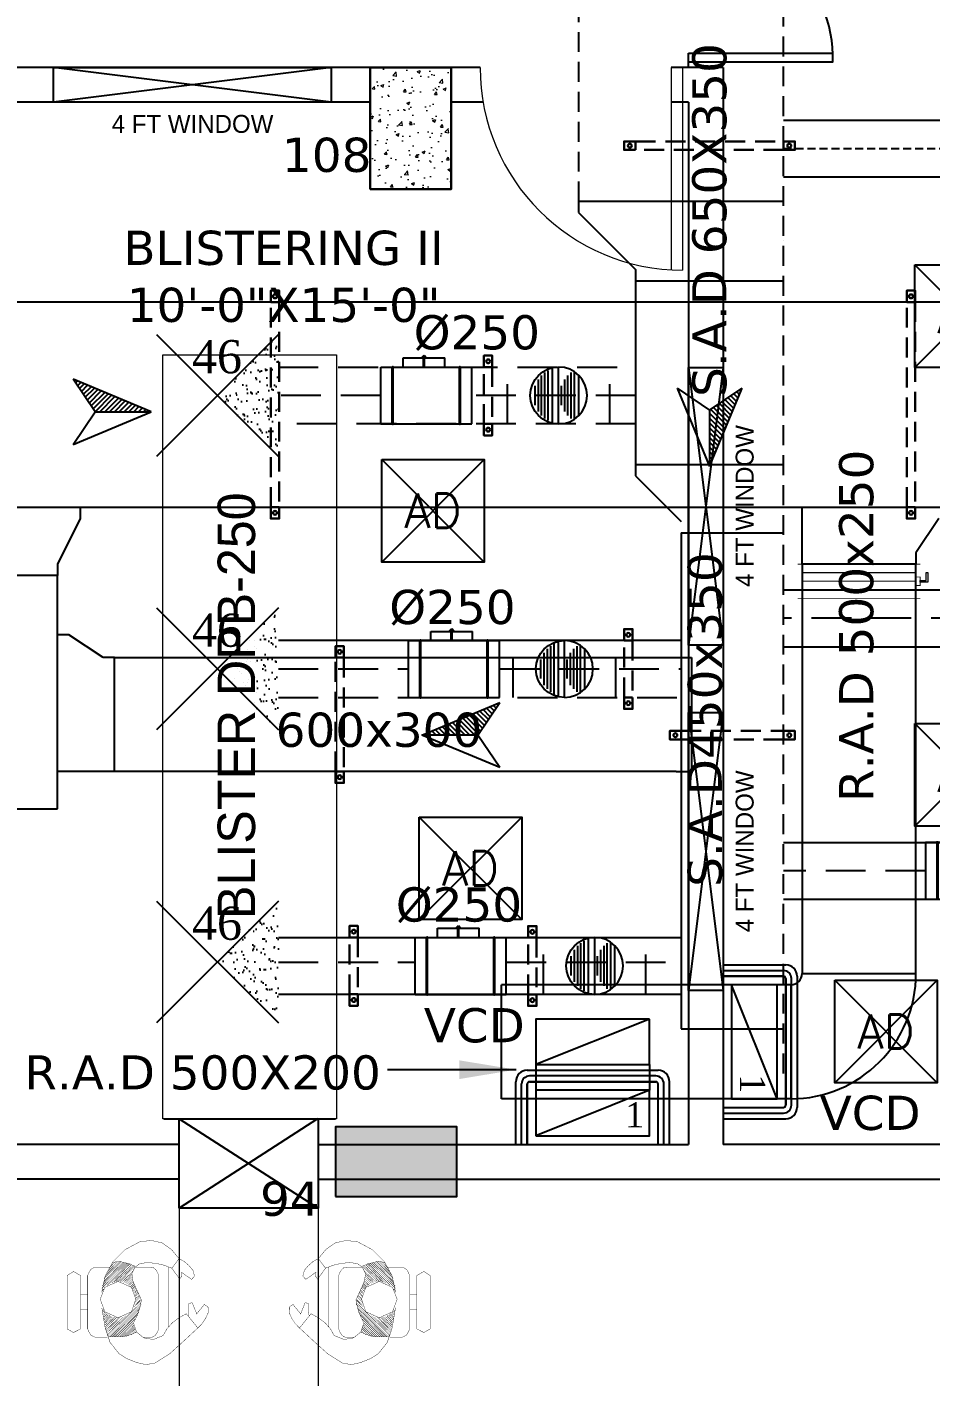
# Model space of a CAD drawing. Header units: millimetres. Extents: x -5691 to 68617, y -23008 to 84113.
# Drawn here: x 18229 to 22194, y 41351 to 47270 of the extents above; entities that cross this region are included whole.
import ezdxf
from ezdxf.enums import TextEntityAlignment as Align

# ---------------------------------------------------------------- set-up
doc = ezdxf.new("R2010")
doc.units = ezdxf.units.MM
doc.header["$LTSCALE"] = 700
doc.header["$MEASUREMENT"] = 0
doc.set_wipeout_variables(frame=1)
doc.linetypes.add('architactur xref$0$PHANTOM', pattern=[63.5, 31.75, -6.35, 6.35, -6.35, 6.35, -6.35])
doc.linetypes.add('HIDDEN', pattern=[0.375, 0.25, -0.125])
for name, color, linetype in [('Access Door', 7, 'Continuous'), ('architactur xref$0$COLUMN', 8, 'Continuous'), ('architactur xref$0$COLUMN HATCH', 8, 'Continuous'), ('architactur xref$0$MAA-CABLE TRAY', 8, 'Continuous'), ('architactur xref$0$TEXT', 8, 'Continuous'), ('architactur xref$0$WALL', 8, 'Continuous'), ('architactur xref$0$WINDOOW', 8, 'Continuous'), ('CAV', 4, 'Continuous'), ('duct size', 7, 'Continuous'), ('M-AC-DIFFUSER', 3, 'Continuous'), ('rcp$0$DIF 46', 74, 'Continuous'), ('rcp$0$Low pickup 500x200', 10, 'Continuous'), ('rcp$0$X-REF', 8, 'Continuous'), ('Return Ahu-04', 1, 'Continuous'), ('Supply Ahu-04', 3, 'Continuous'), ('Supply Ahu-05', 3, 'Continuous'), ('X-REF', 8, 'Continuous')]:
    doc.layers.add(name, color=color, linetype=linetype)
for name, color, linetype, lineweight in [('architactur xref$0$AR. COLUMN', 8, 'Continuous', 30), ('architactur xref$0$AR. R.C.C HATCH', 8, 'Continuous', 9), ('architactur xref$0$PHAN', 8, 'architactur xref$0$PHANTOM', 18), ('SA-HANGERS', 21, 'Continuous', 30), ('VCD', 1, 'Continuous', 20)]:
    doc.layers.add(name, color=color, linetype=linetype, lineweight=lineweight)
doc.styles.add('AC-TEXT', font='ROMANS.SHX', dxfattribs={"height": 200})
doc.styles.add('architactur xref$0$H St Bt', font='stylu.ttf')
doc.styles.add('architactur xref$0$VERDANA', font='verdana.ttf')
doc.styles.add('Arial', font='arial.ttf')
doc.styles.add('rcp$0$TECHNICBOLD', font='times.ttf', dxfattribs={"height": 10})
doc.styles.add('VERDANA', font='verdana.ttf')
doc.dimstyles.new('1-100', dxfattribs={"dimscale": 100, "dimtxt": 2, "dimasz": 2.5, "dimexe": 1.25, "dimexo": 0.625, "dimtad": 1, "dimdec": 0, "dimtxsty": 'Arial', "dimblk": 'ARCHTICK', "dimcen": 2.5, "dimclrd": 3, "dimclre": 3, "dimclrt": 3, "dimadec": 0, "dimazin": 0, "dimtfac": 1, "dimtdec": 0, "dimtmove": 0, "dimatfit": 3, "dimfxl": 1, "dimarcsym": 0})

# ---------------------------------------------------------------- blocks, each defined once
blk = doc.blocks.new('*U47')
for p, q in [((0, 0), (0, 37)), ((650, 0), (650, 37))]:
    blk.add_line(p, q)
for points in [[(0, 0), (-50, 0), (-50, 37), (0, 37)], [(650, 37), (700, 37), (700, 0), (650, 0)]]:
    blk.add_lwpolyline(points)
at = {"linetype": 'HIDDEN', "ltscale": 0.5}
for points in [[(0, 37), (650, 37)], [(650, 0), (0, 0)]]:
    blk.add_lwpolyline(points, dxfattribs=at)
for centre in [(-25, 18.5), (675, 18.5)]:
    blk.add_circle(centre, 8.44)
blk = doc.blocks.new('*U48')
for p, q in [((0, 0), (0, 37)), ((450, 0), (450, 37))]:
    blk.add_line(p, q)
for points in [[(0, 0), (-50, 0), (-50, 37), (0, 37)], [(450, 37), (500, 37), (500, 0), (450, 0)]]:
    blk.add_lwpolyline(points)
at = {"linetype": 'HIDDEN', "ltscale": 0.5}
for points in [[(0, 37), (450, 37)], [(450, 0), (0, 0)]]:
    blk.add_lwpolyline(points, dxfattribs=at)
for centre in [(-25, 18.5), (475, 18.5)]:
    blk.add_circle(centre, 8.44)
blk = doc.blocks.new('*U49')
for p, q in [((0, 0), (0, 37)), ((250, 0), (250, 37))]:
    blk.add_line(p, q)
for points in [[(0, 0), (-50, 0), (-50, 37), (0, 37)], [(250, 37), (300, 37), (300, 0), (250, 0)]]:
    blk.add_lwpolyline(points)
at = {"linetype": 'HIDDEN', "ltscale": 0.5}
for points in [[(0, 37), (250, 37)], [(250, 0), (0, 0)]]:
    blk.add_lwpolyline(points, dxfattribs=at)
for centre in [(-25, 18.5), (275, 18.5)]:
    blk.add_circle(centre, 8.44)
blk = doc.blocks.new('*U53')
for p, q in [((0, 0), (0, 37)), ((500, 0), (500, 37))]:
    blk.add_line(p, q)
for points in [[(0, 0), (-50, 0), (-50, 37), (0, 37)], [(500, 37), (550, 37), (550, 0), (500, 0)]]:
    blk.add_lwpolyline(points)
at = {"linetype": 'HIDDEN', "ltscale": 0.5}
for points in [[(0, 37), (500, 37)], [(500, 0), (0, 0)]]:
    blk.add_lwpolyline(points, dxfattribs=at)
for centre in [(-25, 18.5), (525, 18.5)]:
    blk.add_circle(centre, 8.44)
blk = doc.blocks.new('*U54')
for p, q in [((0, 0), (0, 37)), ((900, 0), (900, 37))]:
    blk.add_line(p, q)
for points in [[(0, 0), (-50, 0), (-50, 37), (0, 37)], [(900, 37), (950, 37), (950, 0), (900, 0)]]:
    blk.add_lwpolyline(points)
at = {"linetype": 'HIDDEN', "ltscale": 0.5}
for points in [[(0, 37), (900, 37)], [(900, 0), (0, 0)]]:
    blk.add_lwpolyline(points, dxfattribs=at)
for centre in [(-25, 18.5), (925, 18.5)]:
    blk.add_circle(centre, 8.44)
blk = doc.blocks.new('architactur xref$0$BLISTER DPB 250')
at = {"layer": 'architactur xref$0$WINDOOW', "color": 0, "lineweight": 0}
for p, q in [((5169.06, 17605.56), (5199.06, 17605.56)), ((5169.06, 17473.56), (5169.06, 17605.56)), ((5199.06, 17605.56), (5199.06, 17473.56)), ((5199.06, 17473.56), (5169.06, 17473.56))]:
    blk.add_line(p, q, dxfattribs=at)
at = {"layer": 'architactur xref$0$TEXT', "color": 0, "lineweight": 0, "style": 'architactur xref$0$H St Bt'}
blk.add_text('BLISTER DPB-250', height=6.48, rotation=90, dxfattribs=at).set_placement((5185, 17508.09))
blk = doc.blocks.new('*U184')
at = {"layer": 'architactur xref$0$WALL', "color": 0}
for p, q in [((60520.06, 48188.77), (60526.06, 48188.77)), ((60520.06, 48140.77), (60520.06, 48188.77)), ((60526.06, 48188.77), (60520.06, 48140.77)), ((60520.06, 48188.77), (60526.06, 48140.77)), ((60526.06, 48188.77), (60526.06, 48140.77)), ((60526.06, 48140.77), (60520.06, 48140.77))]:
    blk.add_line(p, q, dxfattribs=at)
at = {"layer": 'architactur xref$0$TEXT', "lineweight": 0, "style": 'architactur xref$0$H St Bt'}
blk.add_text('4 FT WINDOW', height=3.1104, rotation=90, dxfattribs=at).set_placement((60531.34, 48150.84))
blk = doc.blocks.new('*U185')
at = {"layer": 'architactur xref$0$WALL', "color": 0}
for p, q in [((60520.06, 48188.77), (60526.06, 48188.77)), ((60520.06, 48140.77), (60520.06, 48188.77)), ((60526.06, 48188.77), (60520.06, 48140.77)), ((60520.06, 48188.77), (60526.06, 48140.77)), ((60526.06, 48188.77), (60526.06, 48140.77)), ((60526.06, 48140.77), (60520.06, 48140.77))]:
    blk.add_line(p, q, dxfattribs=at)
at = {"layer": 'architactur xref$0$TEXT', "lineweight": 0, "style": 'architactur xref$0$H St Bt'}
blk.add_text('4 FT WINDOW', height=3.1104, rotation=90, dxfattribs=at).set_placement((60531.34, 48150.84))
blk = doc.blocks.new('architactur xref$0$D1')
at = {"layer": 'architactur xref$0$WINDOOW', "color": 0, "lineweight": 0}
for p, q in [((2995.31, -11647.76), (2960.36, -11647.76)), ((2995.31, -11647.76), (2995.31, -11650.76)), ((2995.31, -11649.76), (2960.31, -11649.76))]:
    blk.add_line(p, q, dxfattribs=at)
blk.add_arc((2995.31, -11649.76), 35, 90, 180, dxfattribs=at)
blk = doc.blocks.new('*U235')
at = {"layer": 'architactur xref$0$WALL', "color": 0}
for p, q in [((60520.06, 48188.77), (60526.06, 48188.77)), ((60520.06, 48140.77), (60520.06, 48188.77)), ((60526.06, 48188.77), (60520.06, 48140.77)), ((60520.06, 48188.77), (60526.06, 48140.77)), ((60526.06, 48188.77), (60526.06, 48140.77)), ((60526.06, 48140.77), (60520.06, 48140.77))]:
    blk.add_line(p, q, dxfattribs=at)
at = {"layer": 'architactur xref$0$TEXT', "lineweight": 0, "style": 'architactur xref$0$H St Bt'}
blk.add_text('4 FT WINDOW', height=3.1104, rotation=90, dxfattribs=at).set_placement((60531.34, 48150.84))
blk = doc.blocks.new('architactur xref$0$DAASDASDASD')
at = {"lineweight": 18}
blk.add_wipeout([(0, -21), (0, 0), (-14, 0), (-14, -21)], dxfattribs=at)
at = {"layer": 'architactur xref$0$AR. R.C.C HATCH'}
h = blk.add_hatch(dxfattribs=at)
h.set_pattern_fill('AR-CONC', color=256, scale=0.75, angle=360, style=0)
h.set_pattern_definition([(50, (-15, -23), (5.37945, -0.47064), [0.5625, -6.1875]), (355, (-15, -23), (-1.0406, 5.6414), [0.45, -4.95]), (100.451, (-14.5517, -23.039), (4.3388, 5.1708), [0.47805, -5.2586]), (46.184, (-15, -21.5), (8.0043, -1.2414), [0.8438, -9.2813]), (96.636, (-14.333, -21.6034), (7.01, 7.306), [0.717, -7.8879]), (351.184, (-15, -21.5), (7.01, 7.306), [0.675, -7.425]), (21, (-14.25, -21.875), (4.4768, -3.01964), [0.5625, -6.1875]), (326, (-14.25, -21.875), (1.8249, 5.4386), [0.45, -4.95]), (71.451, (-13.877, -22.1266), (6.3017, 2.419), [0.47805, -5.2586]), (37.5, (-15, -23), (0.0912, 2.4967), [0, -4.89, 0, -5.025, 0, -4.96875]), (7.5, (-15, -23), (1.97302, 2.9581), [0, -2.865, 0, -4.7775, 0, -1.89375]), (327.5, (-16.6725, -23), (4.00367, -0.16916), [0, -1.875, 0, -5.85, 0, -7.7625]), (317.5, (-17.4225, -23), (4.3739, 0.7508), [0, -2.4375, 0, -3.885, 0, -5.5125])])
h.paths.add_polyline_path([(0, 0), (-14, 0), (-14, -21), (0, -21)])
at = {"layer": 'architactur xref$0$AR. COLUMN'}
blk.add_lwpolyline([(0, -21), (0, 0), (-14, 0), (-14, -21)], close=True, dxfattribs=at)
at = {"layer": 'architactur xref$0$MAA-CABLE TRAY', "lineweight": 18}
for points in [[(-14, -21), (-14, 0), (0, 0), (0, -21)], [(-14, 0), (0, 0), (0, -21), (-14, -21)]]:
    blk.add_lwpolyline(points, close=True, dxfattribs=at)
blk = doc.blocks.new('architactur xref')
at = {"layer": 'architactur xref$0$COLUMN HATCH', "linetype": 'Continuous'}
for points in [[(791, 1854), (777, 1854), (777, 1833), (791, 1833)], [(771, 1671), (771, 1659), (792, 1659), (792, 1671)]]:
    blk.add_hatch(color=256, dxfattribs=at).paths.add_polyline_path(points)
at = {"layer": 'architactur xref$0$TEXT', "lineweight": 0}
blk.add_hatch(color=256, dxfattribs=at).paths.add_polyline_path([(791, 1854), (777, 1854), (777, 1833), (791, 1833)])
at = {"layer": 'architactur xref$0$COLUMN', "linetype": 'Continuous'}
for p, q in [((832, 1856.5), (856.95, 1856.5)), ((832, 1854), (832, 1856.5)), ((832, 1855), (857, 1855)), ((741.33, 1672.4), (771, 1672.4)), ((744, 1657), (744, 1672.4)), ((767.92, 1672.4), (744, 1657)), ((744, 1672.4), (768, 1657)), ((768, 1672.4), (768, 1657)), ((768, 1657), (744, 1657))]:
    blk.add_line(p, q, dxfattribs=at)
for points in [[(777, 1833), (791, 1833), (791, 1854), (777, 1854)], [(771, 1659), (792, 1659), (792, 1671), (771, 1671)]]:
    blk.add_lwpolyline(points, close=True, dxfattribs=at)
blk.add_arc((832.83, 1855.35), 24.17, 359.1818, 91.9757, dxfattribs=at)
at = {"layer": 'architactur xref$0$PHAN', "lineweight": 0}
for p, q in [((744, 1657), (744, 1463.63)), ((768, 1657), (768, 1463.63))]:
    blk.add_line(p, q, dxfattribs=at)
at = {"layer": 'architactur xref$0$PHAN', "lineweight": 0, "const_width": 0.0614}
for points in [[(730.62, 1642.44), (731.19, 1645.24), (732.56, 1647.75), (734.61, 1649.8), (737.18, 1651.17)], [(737.18, 1651.17), (739.17, 1651.4), (741, 1650.99), (742.65, 1649.85), (743.96, 1648.26)], [(774.82, 1651.17), (772.83, 1651.4), (771, 1650.99), (769.35, 1649.85), (768.04, 1648.26)], [(781.38, 1642.44), (780.81, 1645.24), (779.44, 1647.75), (777.39, 1649.8), (774.82, 1651.17)], [(734.78, 1647.57), (730.68, 1643.53)], [(734.44, 1647.57), (730.85, 1643.98)], [(734.16, 1647.63), (730.96, 1644.32)], [(733.93, 1647.75), (731.02, 1644.84)], [(733.59, 1647.75), (731.25, 1645.35)], [(733.3, 1647.75), (731.48, 1645.86)], [(732.96, 1647.75), (731.82, 1646.55)], [(732.56, 1647.63), (732.33, 1647.4)], [(732.45, 1647.63), (733.81, 1647.75), (735.24, 1647.4), (736.38, 1646.95)], [(735.98, 1644.38), (735.81, 1645.69), (736.32, 1646.72), (737.18, 1647.4), (738.43, 1647.57)], [(738.43, 1647.57), (739.92, 1647.46), (741.4, 1647.12), (742.71, 1646.61)], [(743.96, 1648.26), (742.71, 1646.61), (744.08, 1644.72)], [(743.96, 1648.26), (744.88, 1647.75), (745.67, 1647.06), (746.36, 1646.26), (746.64, 1645.24)], [(768.04, 1648.26), (767.12, 1647.75), (766.33, 1647.06), (765.64, 1646.26), (765.36, 1645.24)], [(768.04, 1648.26), (769.29, 1646.61), (767.92, 1644.72)], [(773.57, 1647.57), (772.08, 1647.46), (770.6, 1647.12), (769.29, 1646.61)], [(776.02, 1644.38), (776.19, 1645.69), (775.68, 1646.72), (774.82, 1647.4), (773.57, 1647.57)], [(779.55, 1647.63), (778.19, 1647.75), (776.76, 1647.4), (775.62, 1646.95)], [(777.22, 1647.57), (781.32, 1643.53)], [(777.56, 1647.57), (781.15, 1643.98)], [(777.84, 1647.63), (781.04, 1644.32)], [(778.07, 1647.75), (780.98, 1644.84)], [(778.41, 1647.75), (780.75, 1645.35)], [(778.7, 1647.75), (780.52, 1645.86)], [(779.04, 1647.75), (780.18, 1646.55)], [(779.44, 1647.63), (779.67, 1647.4)], [(724.64, 1645.35), (725.72, 1646.04), (726.92, 1645.35)], [(724.64, 1636.11), (724.64, 1645.35)], [(726.92, 1645.35), (726.92, 1636.11)], [(728.17, 1645.35), (728.4, 1645.86), (728.69, 1646.38), (729.25, 1646.72), (729.77, 1646.78)], [(728.17, 1645.35), (728.17, 1636.11)], [(731.99, 1646.78), (729.77, 1646.78)], [(735.01, 1647.46), (730.62, 1643.13)], [(735.3, 1647.4), (731.54, 1643.64)], [(735.52, 1647.4), (732.33, 1644.04)], [(735.75, 1647.23), (732.73, 1644.21)], [(736.1, 1647.12), (733.07, 1644.32)], [(736.27, 1647.06), (733.42, 1644.32)], [(736.38, 1646.95), (733.76, 1644.32)], [(735.98, 1646.09), (734.04, 1644.21)], [(735.81, 1645.69), (734.39, 1644.16)], [(735.81, 1645.35), (734.56, 1644.04)], [(738.89, 1646.78), (736.38, 1646.78)], [(738.89, 1646.78), (739.52, 1646.72), (739.92, 1646.38), (740.26, 1645.86), (740.43, 1645.35)], [(740.43, 1636.11), (740.43, 1645.35)], [(742.14, 1646.89), (742.14, 1636.46)], [(744.08, 1644.72), (744.42, 1645.18), (744.36, 1645.92)], [(746.13, 1644.67), (744.36, 1645.92)], [(746.64, 1645.24), (746.13, 1644.67)], [(765.36, 1645.24), (765.87, 1644.67)], [(765.87, 1644.67), (767.64, 1645.92)], [(767.92, 1644.72), (767.58, 1645.18), (767.64, 1645.92)], [(769.86, 1646.89), (769.86, 1636.46)], [(773.11, 1646.78), (772.48, 1646.72), (772.08, 1646.38), (771.74, 1645.86), (771.57, 1645.35)], [(771.57, 1636.11), (771.57, 1645.35)], [(773.11, 1646.78), (775.62, 1646.78)], [(775.62, 1646.95), (778.24, 1644.32)], [(775.73, 1647.06), (778.58, 1644.32)], [(775.9, 1647.12), (778.93, 1644.32)], [(776.02, 1646.09), (777.96, 1644.21)], [(776.19, 1645.69), (777.61, 1644.16)], [(776.19, 1645.35), (777.44, 1644.04)], [(776.25, 1647.23), (779.27, 1644.21)], [(776.48, 1647.4), (779.67, 1644.04)], [(776.7, 1647.4), (780.46, 1643.64)], [(776.99, 1647.46), (781.38, 1643.13)], [(780.01, 1646.78), (782.23, 1646.78)], [(783.83, 1645.35), (783.6, 1645.86), (783.31, 1646.38), (782.75, 1646.72), (782.23, 1646.78)], [(783.83, 1645.35), (783.83, 1636.11)], [(787.36, 1645.35), (786.28, 1646.04), (785.08, 1645.35)], [(785.08, 1645.35), (785.08, 1636.11)], [(787.36, 1636.11), (787.36, 1645.35)], [(733.42, 1644.32), (735.75, 1643.3), (736.49, 1641.25), (735.75, 1639.08), (733.42, 1638.05), (731.14, 1639.08), (730.34, 1641.25), (731.14, 1643.3), (733.42, 1644.32)], [(730.96, 1643.01), (730.62, 1642.67)], [(735.81, 1645.01), (734.78, 1643.98)], [(735.87, 1644.72), (735.01, 1643.87)], [(735.98, 1644.49), (735.24, 1643.7)], [(736.1, 1644.32), (735.41, 1643.64)], [(736.15, 1643.98), (735.52, 1643.36)], [(736.27, 1643.81), (735.75, 1643.3)], [(736.32, 1643.53), (735.81, 1643.01)], [(735.98, 1644.38), (737.46, 1641.13), (737.18, 1639.76), (736.72, 1638.4), (736.1, 1637.14)], [(736.38, 1643.3), (735.98, 1642.96)], [(736.49, 1643.13), (736.1, 1642.67)], [(776.02, 1644.38), (774.54, 1641.13), (774.82, 1639.76), (775.28, 1638.4), (775.9, 1637.14)], [(778.58, 1644.32), (776.25, 1643.3), (775.51, 1641.25), (776.25, 1639.08), (778.58, 1638.05), (780.86, 1639.08), (781.66, 1641.25), (780.86, 1643.3), (778.58, 1644.32)], [(775.51, 1643.13), (775.9, 1642.67)], [(775.62, 1643.3), (776.02, 1642.96)], [(775.68, 1643.53), (776.19, 1643.01)], [(775.73, 1643.81), (776.25, 1643.3)], [(775.85, 1643.98), (776.48, 1643.36)], [(775.9, 1644.32), (776.59, 1643.64)], [(776.02, 1644.49), (776.76, 1643.7)], [(776.13, 1644.72), (776.99, 1643.87)], [(776.19, 1645.01), (777.22, 1643.98)], [(781.04, 1643.01), (781.38, 1642.67)], [(726.92, 1642.1), (728.17, 1642.1)], [(737.46, 1640.73), (731.59, 1634.92)], [(737.46, 1641.13), (736.15, 1639.88)], [(736.67, 1642.84), (736.27, 1642.44)], [(736.72, 1642.61), (736.32, 1642.27)], [(736.84, 1642.44), (736.38, 1641.93)], [(736.95, 1642.27), (736.38, 1641.76)], [(737.24, 1641.59), (736.38, 1640.73)], [(737.46, 1641.3), (736.38, 1640.28)], [(737.12, 1641.93), (736.49, 1641.42)], [(737.12, 1641.76), (736.49, 1641.13)], [(746.25, 1640.62), (745.67, 1640.56)], [(745.67, 1640.56), (745.67, 1639.36)], [(747.02, 1638.72), (746.25, 1640.62)], [(764.98, 1638.72), (765.75, 1640.62)], [(765.75, 1640.62), (766.33, 1640.56)], [(766.33, 1640.56), (766.33, 1639.36)], [(774.54, 1641.3), (775.62, 1640.28)], [(774.54, 1641.13), (775.85, 1639.88)], [(774.54, 1640.73), (780.41, 1634.92)], [(774.76, 1641.59), (775.62, 1640.73)], [(774.88, 1641.93), (775.51, 1641.42)], [(774.88, 1641.76), (775.51, 1641.13)], [(775.05, 1642.27), (775.62, 1641.76)], [(775.16, 1642.44), (775.62, 1641.93)], [(775.28, 1642.61), (775.68, 1642.27)], [(775.33, 1642.84), (775.73, 1642.44)], [(785.08, 1642.1), (783.83, 1642.1)], [(728.17, 1639.54), (726.92, 1639.54)], [(741.23, 1634.98), (741.85, 1636.11), (742.82, 1637.2), (743.96, 1638.05), (745.22, 1638.74), (747.21, 1636.28), (744.88, 1634.12), (742.37, 1631.84), (739.75, 1630.19), (738.2, 1629.96), (736.67, 1630.3), (734.96, 1630.98), (733.59, 1631.84), (732.05, 1633.78), (731.19, 1636.34), (730.62, 1639.76)], [(730.96, 1639.42), (730.74, 1639.25)], [(731.02, 1639.19), (730.74, 1639.02)], [(731.19, 1639.02), (730.85, 1638.74)], [(731.25, 1638.85), (730.96, 1638.51)], [(731.54, 1638.74), (730.96, 1638.17)], [(731.71, 1638.57), (730.96, 1637.88)], [(731.99, 1638.51), (731.02, 1637.66)], [(732.1, 1638.34), (731.14, 1637.37)], [(732.33, 1638.22), (731.19, 1637.14)], [(734.78, 1638.4), (731.54, 1635.09)], [(737.46, 1640.39), (731.88, 1634.8)], [(737.24, 1639.88), (732.1, 1634.75)], [(737.12, 1639.54), (732.39, 1634.75)], [(737.01, 1639.02), (732.67, 1634.75)], [(736.72, 1638.51), (732.96, 1634.75)], [(745.67, 1639.36), (745.56, 1638.4)], [(746.96, 1638.65), (748.33, 1640.33)], [(747.21, 1636.28), (747.95, 1637.03), (748.53, 1637.9), (748.98, 1638.86), (748.97, 1639.92)], [(748.97, 1639.92), (748.33, 1640.33)], [(763.03, 1639.92), (763.67, 1640.33)], [(764.79, 1636.28), (764.05, 1637.03), (763.47, 1637.9), (763.02, 1638.86), (763.03, 1639.92)], [(765.04, 1638.65), (763.67, 1640.33)], [(770.77, 1634.98), (770.15, 1636.11), (769.18, 1637.2), (768.04, 1638.05), (766.78, 1638.74), (764.79, 1636.28), (767.12, 1634.12), (769.63, 1631.84), (772.25, 1630.19), (773.8, 1629.96), (775.33, 1630.3), (777.04, 1630.98), (778.41, 1631.84), (779.95, 1633.78), (780.81, 1636.34), (781.38, 1639.76)], [(766.33, 1639.36), (766.44, 1638.4)], [(774.54, 1640.39), (780.12, 1634.8)], [(774.76, 1639.88), (779.9, 1634.75)], [(774.88, 1639.54), (779.61, 1634.75)], [(774.99, 1639.02), (779.33, 1634.75)], [(775.28, 1638.51), (779.04, 1634.75)], [(777.22, 1638.4), (780.46, 1635.09)], [(779.67, 1638.22), (780.81, 1637.14)], [(779.9, 1638.34), (780.86, 1637.37)], [(780.01, 1638.51), (780.98, 1637.66)], [(780.29, 1638.57), (781.04, 1637.88)], [(780.46, 1638.74), (781.04, 1638.17)], [(780.75, 1638.85), (781.04, 1638.51)], [(780.81, 1639.02), (781.15, 1638.74)], [(780.98, 1639.19), (781.26, 1639.02)], [(781.04, 1639.42), (781.26, 1639.25)], [(783.83, 1639.54), (785.08, 1639.54)], [(726.92, 1636.11), (725.72, 1635.49), (724.64, 1636.11)], [(729.77, 1634.63), (729.25, 1634.75), (728.69, 1635.09), (728.4, 1635.6), (728.17, 1636.11)], [(732.67, 1638.17), (731.19, 1636.8)], [(732.9, 1638.17), (731.25, 1636.51)], [(733.19, 1638.17), (731.25, 1636.17)], [(733.81, 1638.17), (731.36, 1635.66)], [(733.53, 1638.05), (731.36, 1635.95)], [(734.27, 1638.17), (731.48, 1635.43)], [(736.38, 1637.83), (733.3, 1634.75)], [(736.1, 1637.14), (733.7, 1634.75)], [(736.15, 1636.8), (734.04, 1634.75)], [(736.15, 1636.51), (734.39, 1634.75)], [(736.32, 1636.34), (734.78, 1634.8)], [(736.38, 1636.11), (735.24, 1634.92)], [(741.23, 1634.98), (739.52, 1634.29), (737.86, 1634.57), (736.61, 1635.6), (736.1, 1637.14)], [(740.43, 1636.11), (740.26, 1635.6), (739.92, 1635.09), (739.52, 1634.75), (738.89, 1634.63)], [(770.77, 1634.98), (772.48, 1634.29), (774.14, 1634.57), (775.39, 1635.6), (775.9, 1637.14)], [(771.57, 1636.11), (771.74, 1635.6), (772.08, 1635.09), (772.48, 1634.75), (773.11, 1634.63)], [(775.62, 1637.83), (778.7, 1634.75)], [(775.62, 1636.11), (776.76, 1634.92)], [(775.68, 1636.34), (777.22, 1634.8)], [(775.85, 1636.8), (777.96, 1634.75)], [(775.85, 1636.51), (777.61, 1634.75)], [(775.9, 1637.14), (778.3, 1634.75)], [(777.73, 1638.17), (780.52, 1635.43)], [(778.19, 1638.17), (780.64, 1635.66)], [(778.47, 1638.05), (780.64, 1635.95)], [(778.81, 1638.17), (780.75, 1636.17)], [(779.1, 1638.17), (780.75, 1636.51)], [(779.33, 1638.17), (780.81, 1636.8)], [(782.23, 1634.63), (782.75, 1634.75), (783.31, 1635.09), (783.6, 1635.6), (783.83, 1636.11)], [(785.08, 1636.11), (786.28, 1635.49), (787.36, 1636.11)], [(729.77, 1634.63), (731.59, 1634.63)], [(736.67, 1635.6), (735.47, 1635.09), (734.16, 1634.75), (732.9, 1634.75), (731.59, 1634.92)], [(736.49, 1635.83), (735.75, 1635.09)], [(736.61, 1635.66), (736.32, 1635.43)], [(737.81, 1634.63), (738.89, 1634.63)], [(774.19, 1634.63), (773.11, 1634.63)], [(775.33, 1635.6), (776.53, 1635.09), (777.84, 1634.75), (779.1, 1634.75), (780.41, 1634.92)], [(775.39, 1635.66), (775.68, 1635.43)], [(775.51, 1635.83), (776.25, 1635.09)], [(782.23, 1634.63), (780.41, 1634.63)]]:
    blk.add_lwpolyline(points, dxfattribs=at)
at = {"layer": 'architactur xref$0$TEXT', "lineweight": 0}
for points in [[(777, 1833), (791, 1833), (791, 1854), (777, 1854)], [(771, 1659), (792, 1659), (792, 1671), (771, 1671)]]:
    blk.add_lwpolyline(points, close=True, dxfattribs=at)
at = {"layer": 'architactur xref$0$WALL', "linetype": 'Continuous'}
for p, q in [((796, 1854), (706, 1854)), ((838, 1854), (829, 1854)), ((838, 1854), (838, 1668)), ((796.52, 1848), (706, 1848)), ((832, 1848), (829, 1848)), ((832, 1848), (832, 1668)), ((744, 1668), (712, 1668)), ((768, 1668), (832, 1668)), ((894.67, 1668), (838, 1668)), ((744, 1662), (658.17, 1662)), ((768, 1662), (894.67, 1662))]:
    blk.add_line(p, q, dxfattribs=at)
at = {"layer": 'architactur xref$0$WALL', "rotation": 270}
blk.add_blockref('*U235', (-47418.52, 62374.06), dxfattribs=at)
at = {"layer": 'architactur xref$0$WALL'}
for name, p in [('*U184', (-59688.06, -46386.55)), ('*U185', (-59688.06, -46446.2))]:
    blk.add_blockref(name, p, dxfattribs=at)
at = {"layer": 'architactur xref$0$WINDOOW', "lineweight": 0, "rotation": 90}
blk.add_blockref('architactur xref$0$D1', (-10818.76, -1141.31), dxfattribs=at)
at = {"layer": 'architactur xref$0$WINDOOW', "lineweight": 0}
blk.add_blockref('architactur xref$0$BLISTER DPB 250', (-4427.89, -15801.16), dxfattribs=at)
at = {"layer": 'architactur xref$0$TEXT', "lineweight": 0, "char_height": 5.906, "width": 5.1391, "attachment_point": 5, "style": 'architactur xref$0$VERDANA'}
for s, insert in [('108', (769.49, 1838.88)), ('94', (763.12, 1658.56))]:
    blk.add_mtext(s, dxfattribs=dict(at, insert=insert))
at = {"layer": 'architactur xref$0$TEXT', "linetype": 'Continuous', "insert": (762.03, 1817.89), "char_height": 5.9055, "width": 63.0949, "attachment_point": 5, "style": 'architactur xref$0$VERDANA'}
blk.add_mtext('BLISTERING II\\P10\'-0"X15\'-0"', dxfattribs=at)
at = {"layer": 'architactur xref$0$MAA-CABLE TRAY', "lineweight": 18}
blk.add_blockref('architactur xref$0$DAASDASDASD', (791, 1854), dxfattribs=at)
blk = doc.blocks.new('CAV 250 DIA')
for p, q in [((0, 400), (0, 350)), ((0, 400), (250, 400)), ((250, 400), (250, 350)), ((0, 350), (250, 350)), ((0, 345), (0, 55)), ((0, 345), (250, 345)), ((250, 345), (250, 55)), ((250, 301.1), (290, 301.1)), ((290, 301.1), (290, 119.1)), ((250, 212.1), (297.4, 212.1)), ((250, 208.1), (297.4, 208.1)), ((290.8, 218.7), (292.2, 220.1)), ((290.8, 218.7), (297.4, 212.1)), ((297.4, 208.1), (290.8, 201.6)), ((290.8, 201.6), (292.2, 200.1)), ((292.2, 220.1), (302.2, 210.1)), ((302.2, 210.1), (292.2, 200.1)), ((250, 119.1), (290, 119.1)), ((0, 55), (250, 55)), ((0, 50), (0, 0)), ((0, 50), (250, 50)), ((0, 50), (250, 50)), ((0, 0), (250, 0)), ((250, 50), (250, 0))]:
    blk.add_line(p, q)
for centre, start, end in [((0.9, 347.5), 109.43656, 250.56344), ((249.1, 347.5), 289.43656, 70.56344), ((0.9, 52.5), 109.43656, 250.56344), ((249.1, 52.5), 289.43656, 70.56344)]:
    blk.add_arc(centre, 2.65, start, end)
blk = doc.blocks.new('AROW')
h = blk.add_hatch()
h.set_pattern_fill('ANSI31,_O', color=8, scale=33.381621)
h.set_pattern_definition([(45, (-361.5264, -565.2318), (-2.950546, 2.950546), [])])
h.paths.add_polyline_path([(34.3, 0), (-34.3, 0), (-61.1, 39.7)])
for p, q in [((-34.3, 0), (-61.1, 39.7)), ((34.3, 0), (-61.1, 39.7)), ((-61.1, -39.7), (-34.3, 0)), ((-61.1, -39.7), (34.3, 0)), ((-34.3, 0), (34.3, 0))]:
    blk.add_line(p, q)
blk = doc.blocks.new('AD')
at = {"layer": 'M-AC-DIFFUSER', "color": 2}
for p, q in [((225, 225), (-225, -225)), ((225, -225), (-225, 225))]:
    blk.add_line(p, q, dxfattribs=at)
blk.add_lwpolyline([(-225, 225), (225, 225), (225, -225), (-225, -225)], close=True, dxfattribs=at)
at = {"layer": 'M-AC-DIFFUSER', "color": 2, "style": 'AC-TEXT'}
blk.add_text('AD', height=150, dxfattribs=at).set_placement((0, 0), align=Align.MIDDLE_CENTER)
blk = doc.blocks.new('_ArchTick')
at = {"color": 0, "linetype": 'ByBlock', "const_width": 0.15}
blk.add_lwpolyline([(-0.5, -0.5), (0.5, 0.5)], dxfattribs=at)
blk = doc.blocks.new('rcp$0$DIFF CODE-46')
at = {"layer": 'rcp$0$DIF 46'}
h = blk.add_hatch(dxfattribs=at)
h.set_pattern_fill('AR-SAND', color=256, scale=35, style=0)
h.set_pattern_definition([(37.5, (0, 0), (-2.204768, 67.43883), [0, -53.2, 0, -59.5, 0, -56.875]), (7.5, (0, 0), (61.94218, 98.77511), [0, -28.7, 0, -47.95, 0, -18.375]), (327.5, (-43.05, 0), (108.994965, 0.198067), [0, -17.5, 0, -63, 0, -82.25]), (317.5, (-43.05, 0), (105.21443, 30.71864), [0, -8.75, 0, -41.3, 0, -47.25])])
h.paths.add_polyline_path([(1662.9, -67950.8), (1395.4, -68218.3), (1662.9, -68485.8)])
for p, q in [((1127.9, -67950.8), (1662.9, -68485.8)), ((1662.9, -67950.8), (1127.9, -68485.8))]:
    blk.add_line(p, q, dxfattribs=at)
at = {"layer": 'rcp$0$DIF 46', "color": 1, "style": 'rcp$0$TECHNICBOLD'}
blk.add_text('46', height=145.64, dxfattribs=at).set_placement((1283.3, -68120.9))
blk = doc.blocks.new('rcp$0$lowpick up 500x200')
at = {"layer": 'rcp$0$Low pickup 500x200', "color": 6}
for p, q in [((-37.5, 187.5), (537.5, 187.5)), ((-87.5, -137.5), (-87.5, 137.5)), ((-37.5, -137.5), (-37.5, 127.5)), ((-27.5, 137.5), (527.5, 137.5)), ((537.5, -137.5), (537.5, 127.5)), ((587.5, -137.5), (587.5, 137.5)), ((-87.5, -137.5), (-37.5, -137.5)), ((537.5, -137.5), (587.5, -137.5))]:
    blk.add_line(p, q, dxfattribs=at)
at = {"layer": 'rcp$0$Low pickup 500x200', "color": 40}
for p, q in [((-62.5, -137.5), (-62.5, 127.5)), ((527.5, 162.5), (-27.5, 162.5)), ((562.5, -137.5), (562.5, 127.5))]:
    blk.add_line(p, q, dxfattribs=at)
at = {"layer": 'rcp$0$Low pickup 500x200'}
blk.add_line((500, 100), (0, -100), dxfattribs=at)
at = {"layer": 'rcp$0$Low pickup 500x200', "color": 6}
for points in [[(-37.5, 127.5), (-37.5, -137.5), (537.5, -137.5), (537.5, 127.5)], [(527.5, 137.5), (-27.5, 137.5)]]:
    blk.add_lwpolyline(points, dxfattribs=at)
at = {"layer": 'rcp$0$Low pickup 500x200'}
blk.add_lwpolyline([(0, -100), (500, -100), (500, 100), (0, 100)], close=True, dxfattribs=at)
at = {"layer": 'rcp$0$Low pickup 500x200', "color": 6}
for centre, radius, start, end in [((-37.5, 137.5), 50, 90, 180), ((537.5, 137.5), 50, 0, 90), ((-27.5, 127.5), 10, 90, 180), ((527.5, 127.5), 10, 0, 90)]:
    blk.add_arc(centre, radius, start, end, dxfattribs=at)
at = {"layer": 'rcp$0$Low pickup 500x200', "color": 40}
for centre, start, end in [((-27.5, 127.5), 90, 180), ((527.5, 127.5), 0, 90)]:
    blk.add_arc(centre, 35, start, end, dxfattribs=at)
at = {"layer": 'rcp$0$Low pickup 500x200', "color": 6, "style": 'rcp$0$TECHNICBOLD'}
blk.add_text('1', height=110.8, dxfattribs=at).set_placement((392.3, -63.2))
blk = doc.blocks.new('rcp')
at = {"layer": 'rcp$0$X-REF', "xscale": 25.39999999999418, "yscale": 25.39999999999418, "zscale": 25.39999999999418}
blk.add_blockref('architactur xref', (0, 0), dxfattribs=at)
at = {"layer": 'rcp$0$Low pickup 500x200'}
for p, q in [((20962.7, 42917.1), (20462.7, 42717.1)), ((20462.7, 42717.1), (20462.7, 42604.7)), ((20962.7, 42717.1), (20962.7, 42604.7))]:
    blk.add_line(p, q, dxfattribs=at)
blk.add_lwpolyline([(20962.7, 42917.1), (20462.7, 42917.1), (20462.7, 42717.1), (20962.7, 42717.1)], close=True, dxfattribs=at)
at = {"layer": 'rcp$0$DIF 46'}
for p in [(17669.9, 113871.3, -375), (17669.9, 112671.3, -375), (17669.9, 111385.5, -375.3)]:
    blk.add_blockref('rcp$0$DIFF CODE-46', p, dxfattribs=at)
at = {"layer": 'rcp$0$Low pickup 500x200', "ltscale": 8, "rotation": 270}
blk.add_blockref('rcp$0$lowpick up 500x200', (21422.7, 43067.1), dxfattribs=at)
at = {"layer": 'rcp$0$Low pickup 500x200', "ltscale": 8}
blk.add_blockref('rcp$0$lowpick up 500x200', (20462.7, 42504.7), dxfattribs=at)
blk = doc.blocks.new('*U143')
at = {"linetype": 'Continuous', "const_width": 5}
for points in [[(666.7, -75), (666.7, -75), (-25, -75), (0, -75), (0, 125), (-25, 125), (0, 125), (666.7, 125), (691.7, 125), (666.7, 125), (666.7, -75), (691.7, -75), (666.7, -75)], [(666.7, 25), (0, 25)]]:
    blk.add_lwpolyline(points, dxfattribs=at)
at = {"linetype": 'Continuous'}
for points in [[(-25, 20), (-25, 30), (-60, 30), (-60, 75), (-70, 75), (-70, 20), (-25, 20)], [(666.7, 75), (0, 75), (0, -25), (666.7, -25)]]:
    blk.add_lwpolyline(points, close=True, dxfattribs=at)
at = {"linetype": 'Continuous', "const_width": 5}
blk.add_lwpolyline([(0, 0), (0, 50), (-25, 50), (-25, 0)], close=True, dxfattribs=at)

msp = doc.modelspace()

# ---------------------------------------------------------------- block references
at = {"layer": 'X-REF', "ltscale": 8}
msp.add_blockref('rcp', (0, 0), dxfattribs=at)

# ---------------------------------------------------------------- next in the draw order: block references
at = {"layer": 'X-REF', "xscale": 25.39999999999418, "yscale": 25.39999999999418, "zscale": 25.39999999999418}
msp.add_blockref('architactur xref', (0, 0), dxfattribs=at)

# ---------------------------------------------------------------- next in the draw order: linework, layer by layer
at = {"layer": 'Return Ahu-04'}
for p, q in [((22299.9, 46063, 50), (17433.4, 46063, 50)), ((17433.4, 45163, 50), (22299.9, 45163, 50)), ((18463.3, 45163, 75), (18463.3, 45113, 75)), ((21632.1, 44913, 100), (21632.1, 45163, 50)), ((18463.3, 45113, 75), (18363.3, 44913, 75)), ((22232.1, 45113, 100), (22132.1, 44963, 100)), ((22132.1, 44963, 100), (22132.1, 44913, 100)), ((18363.3, 44913, 75), (18363.3, 44863, 75)), ((22132.1, 44913, 100), (21632.1, 44913, 100)), ((21632.1, 44913, 100), (21632.1, 43117.1, 100)), ((22132.1, 43117.1, 100), (22132.1, 44913, 100)), ((18363.3, 44863, 75), (17988.3, 44863, 225)), ((18363.3, 43839.2, 75), (18363.3, 44863, 75)), ((18413.2, 44603, 100), (18363.3, 44603, 75)), ((18563.2, 44503, 100), (18413.2, 44603, 100)), ((18613.2, 44503, 100), (18563.2, 44503, 100)), ((18613.2, 44003, 25), (18613.2, 44503, 25)), ((18613.2, 44503, 25), (21145.9, 44503, 102)), ((21145.9, 44503, 25), (21145.9, 44003, -50)), ((18613.2, 44003, 25), (18363.3, 44003, 75)), ((21079.4, 44003, 25), (18613.2, 44003, 25)), ((21079.4, 44003, 25), (21145.9, 44003, -50)), ((17613.3, 43839.2, 75), (18363.3, 43839.2, 75)), ((21632.1, 43117.1), (22132.1, 43117.1)), ((20462.7, 43067.1), (20312.7, 43067.1)), ((20312.7, 42567.1), (20312.7, 43067.1)), ((21582.1, 43067.1), (20462.7, 43067.1)), ((21582.1, 43067.1), (21582.1, 42567.1)), ((20462.7, 42567.1), (20312.7, 42567.1)), ((21582.1, 42567.1), (20462.7, 42567.1))]:
    msp.add_line(p, q, dxfattribs=at)
for centre, radius, end in [((21582.1, 43117.1, -100), 50, 0), ((21582.1, 43117.1), 550, 359.99973)]:
    msp.add_arc(centre, radius, 270, end, dxfattribs=at)
at = {"layer": 'Supply Ahu-04', "linetype": 'HIDDEN', "ltscale": 0.5}
for p, q in [((20650.8, 50135, -672.7), (20650.9, 46505.7, 710.7)), ((21550.8, 42678.3, -245.5), (21550.8, 50135, -685.8))]:
    msp.add_line(p, q, dxfattribs=at)
at = {"layer": 'Supply Ahu-04'}
for p, q in [((20650.9, 46505.7, 450), (20650.9, 46455.7, 450)), ((20650.9, 46505.7, 450), (21550.9, 46505.7, 450)), ((20650.9, 46455.7, 450), (20900.9, 46205.7, 450)), ((20900.9, 46205.7, 450), (20900.9, 46155.7, 450)), ((20900.9, 46155.7, 450), (21550.9, 46155.7, 450)), ((20900.9, 46155.7, 579.7), (20900.9, 45300.4, 730.7)), ((20900.9, 45350.4, -17.7), (21550.9, 45350.4, -17.7)), ((20900.9, 45350.4, -17.7), (20900.9, 45300.4, -17.7)), ((20900.9, 45300.4, -17.7), (21100.9, 45100.4, -17.7)), ((21100.8, 45050.4, -17.7), (21100.8, 42874.2, 450)), ((21100.9, 45050.4, -17.7), (21550.9, 45050.4, -17.7)), ((21100.8, 44577.9, 208.3), (19332.8, 44577.9, -502.1)), ((21550.8, 43692.2, 412.8), (23570.8, 43692.2, -271.7)), ((22000.9, 43692.2, 250), (22050.9, 43692.2, 243.3)), ((23570.8, 43442.2, -271.7), (21550.8, 43442.2, 232.8)), ((19332.8, 43275.4, 117.3), (21100.8, 43275.4, 817.2)), ((21100.8, 43024.7, 914.4), (19332.8, 43025.3, -189.6)), ((21100.8, 42874.2, 450), (21550.8, 42874.2, 450))]:
    msp.add_line(p, q, dxfattribs=at)
at = {"layer": 'Supply Ahu-04', "extrusion": (0, -1, 0)}
msp.add_line((21550.9, 46331.2, 750), (21550.9, 46331.2, 500), dxfattribs=at)
at = {"layer": 'Supply Ahu-05'}
for p, q in [((21550.8, 46861.5, 310), (23875.8, 46861.5, 0)), ((23875.8, 46611.5, 0), (21550.8, 46611.5, 310)), ((20517.6, 45543.2, -140.1), (20517.6, 45762.6, -140.1)), ((20536.2, 45534.9, -140.1), (20536.2, 45770.9, -140.1)), ((20563.2, 45527.9, -140.1), (20563.2, 45777.9, -140.1)), ((20563.2, 45527.9, -140.1), (20563.2, 45777.9, -140.1)), ((20633.3, 45549.4, -140.1), (20633.3, 45756.4, -140.1)), ((20459.8, 45610.6, -140.1), (20459.8, 45695.1, -140.1)), ((20474.2, 45582.5, -140.1), (20474.2, 45723.2, -140.1)), ((20488.5, 45565.1, -140.1), (20488.5, 45740.6, -140.1)), ((20502.8, 45552.6, -140.1), (20502.8, 45753.1, -140.1)), ((20575.5, 45610.6, -140.1), (20575.5, 45695.1, -140.1)), ((20589.8, 45582.5, -140.1), (20589.8, 45723.2, -140.1)), ((20604.2, 45565.1, -140.1), (20604.2, 45740.6, -140.1)), ((20618.5, 45552.6, -140.1), (20618.5, 45753.1, -140.1)), ((20651.9, 45564.8, -140.1), (20651.9, 45740.9, -140.1)), ((21550.8, 44800.4, 446.5), (22898.5, 44800.4, 446.5)), ((20561.9, 44334.9, 92.9), (20561.9, 44570.9, 92.9)), ((20588.8, 44327.9, 92.9), (20588.8, 44577.9, 92.9)), ((20588.8, 44327.9, 92.9), (20588.8, 44577.9, 92.9)), ((20499.8, 44382.5, 92.9), (20499.8, 44523.2, 92.9)), ((20514.1, 44365.1, 92.9), (20514.1, 44540.6, 92.9)), ((20528.5, 44352.6, 92.9), (20528.5, 44553.1, 92.9)), ((20543.2, 44343.1, 92.9), (20543.2, 44562.6, 92.9)), ((20615.5, 44382.5, 92.9), (20615.5, 44523.2, 92.9)), ((20629.8, 44365.1, 92.9), (20629.8, 44540.6, 92.9)), ((20644.1, 44352.6, 92.9), (20644.1, 44553.1, 92.9)), ((20658.9, 44349.4, 92.9), (20658.9, 44556.4, 92.9)), ((20677.6, 44364.8, 92.9), (20677.6, 44540.9, 92.9)), ((21550.8, 44550.4, 446.5), (22898.5, 44550.4, 446.5)), ((20485.5, 44410.6, 92.9), (20485.5, 44495.1, 92.9)), ((20601.2, 44410.6, 92.9), (20601.2, 44495.1, 92.9)), ((20694.7, 43032.4, 558.9), (20694.7, 43268.4, 558.9)), ((20721.6, 43025.4, 558.9), (20721.6, 43275.4, 558.9)), ((20721.6, 43025.4, 558.9), (20721.6, 43275.4, 558.9)), ((20632.6, 43080, 558.9), (20632.6, 43220.7, 558.9)), ((20646.9, 43062.6, 558.9), (20646.9, 43238.1, 558.9)), ((20661.2, 43050.1, 558.9), (20661.2, 43250.6, 558.9)), ((20676, 43040.7, 558.9), (20676, 43260.1, 558.9)), ((20748.2, 43080, 558.9), (20748.2, 43220.7, 558.9)), ((20762.6, 43062.6, 558.9), (20762.6, 43238.1, 558.9)), ((20776.9, 43050.1, 558.9), (20776.9, 43250.6, 558.9)), ((20791.7, 43046.9, 558.9), (20791.7, 43253.9, 558.9)), ((20810.3, 43062.3, 558.9), (20810.3, 43238.4, 558.9)), ((20618.2, 43108.1, 558.9), (20618.2, 43192.6, 558.9)), ((20733.9, 43108.1, 558.9), (20733.9, 43192.6, 558.9))]:
    msp.add_line(p, q, dxfattribs=at)
at = {"layer": 'Supply Ahu-05', "linetype": 'HIDDEN', "ltscale": 0.2}
msp.add_line((21550.8, 46736.5, 321.7), (23875.8, 46736.5, -48.6), dxfattribs=at)
at = {"layer": 'Supply Ahu-05', "linetype": 'HIDDEN'}
for p, q in [((19332.8, 45777.9, -29.5), (20900.9, 45777.9, -202.1)), ((20338.2, 45527.9, -140.1), (20338.2, 45777.9, -140.1)), ((20788.2, 45527.9, -140.1), (20788.2, 45777.9, -140.1)), ((19782.3, 45653, -283.8), (19332.8, 45653, -375)), ((20900.9, 45652.9, -56.9), (20182.3, 45652.9, -202.7)), ((20900.9, 45527.9, -186.3), (19332.8, 45527.9, -27.2)), ((22898.5, 44675.4, 218), (21550.8, 44675.4, 561.1)), ((20363.8, 44327.9, 92.9), (20363.8, 44577.9, 92.9)), ((20813.8, 44327.9, 92.9), (20813.8, 44577.9, 92.9)), ((19332.8, 44453, -375), (19903.8, 44453, -375)), ((20303.8, 44452.9, -375), (21100.8, 44452.9, -375)), ((19332.8, 44327.9, -502.1), (21100.8, 44327.9, 208.3)), ((22173.3, 43567.2, 104), (21550.8, 43567.2, 631.1)), ((20496.6, 43025.4, 558.9), (20496.6, 43275.4, 558.9)), ((20946.6, 43025.4, 558.9), (20946.6, 43275.4, 558.9)), ((19332.8, 43167.2, -375.3), (19933.1, 43167.2, 82.5)), ((20333.1, 43167.2, 387.6), (21100.8, 43167.2, 973.2))]:
    msp.add_line(p, q, dxfattribs=at)
at = {"layer": 'Supply Ahu-05', "extrusion": (0, 0, -1)}
for centre in [(20563.2, 45652.9, -140.1), (20588.8, 44452.9, 92.9), (20721.6, 43150.4, 558.9)]:
    msp.add_ellipse(centre, major_axis=(0, 125), ratio=1, start_param=3.141593, end_param=6.283185, dxfattribs=at)
at = {"layer": 'Supply Ahu-05'}
for centre in [(20563.2, 45652.9, -140.1), (20588.8, 44452.9, 92.9), (20721.6, 43150.4, 558.9)]:
    msp.add_ellipse(centre, major_axis=(0, 125), ratio=1, start_param=3.141593, end_param=6.283185, dxfattribs=at)

# ---------------------------------------------------------------- next in the draw order: block references
at = {"layer": 'Access Door'}
for p in [(22352, 46000.7), (20011.4, 45147.3, 100), (22352, 43988.8), (20176.3, 43578.2, 100), (22000.2, 42862.3, 100)]:
    msp.add_blockref('AD', p, dxfattribs=at)
at = {"layer": 'CAV', "rotation": 90}
for p in [(20182.3, 45527.9, -113.3), (20303.8, 44327.9, -112), (20333.1, 43025.1, 156.5)]:
    msp.add_blockref('CAV 250 DIA', p, dxfattribs=at)
at = {"layer": 'CAV', "xscale": -1, "rotation": 90}
msp.add_blockref('CAV 250 DIA', (22573.3, 43693, 104), dxfattribs=at)
at = {"layer": 'Return Ahu-04', "yscale": 3.599999999999999, "zscale": 3.599999999999999}
for p, xscale in [((18651.3, 45581.5, 0.3), 3.599999999999999), ((20085.4, 44163.2), -3.599999999999999)]:
    msp.add_blockref('AROW', p, dxfattribs=dict(at, xscale=xscale))
at = {"layer": 'SA-HANGERS'}
for name, p, rotation in [('*U47', (20900.8, 46730.4, 32.2), 0.0037799680080769), ('*U54', (19336.5, 45163, 50), 90.00377996800809), ('*U54', (22128.7, 45163, 50), 90.00377996800809), ('*U49', (20272.1, 45527.9, -132.9), 90.00377996800809), ('*U49', (20887.6, 44327.9, -74.9), 90.00377996800809), ('*U53', (19620.5, 44003, 25), 90.00377996800809), ('*U48', (21100.8, 44143.9, 450), 0.0037799680080769), ('*U49', (19682, 43025.5, 263.2), 90.00377996800809), ('*U49', (20466.4, 43024.9, 518.2), 90.00377996800809)]:
    msp.add_blockref(name, p, dxfattribs=dict(at, rotation=rotation))
at = {"layer": 'Supply Ahu-04', "xscale": 3.599999999999999, "yscale": 3.599999999999999, "zscale": 3.599999999999999, "rotation": 270}
msp.add_blockref('AROW', (21225.9, 45464.6, 450), dxfattribs=at)
at = {"layer": 'VCD', "ltscale": 100, "xscale": -0.749999999999659, "yscale": 0.749999999999659, "zscale": 0.749999999999659}
msp.add_blockref('*U143', (22132.1, 44819.3, 100), dxfattribs=at)

# ---------------------------------------------------------------- next in the draw order: texts
at = {"layer": 'duct size', "style": 'VERDANA'}
for s, p in [('S.A.D 650X350', (21299.5, 45646.6)), ('R.A.D 500x250', (21944.4, 43869.9, -0.3)), ('S.A.D450x350', (21279.8, 43497.2, 275))]:
    msp.add_text(s, height=150, rotation=90, dxfattribs=at).set_placement(p)
for s, p in [('%%C250', (19926.8, 45855.3, -256.7)), ('%%C250', (19819.6, 44650.1, -731.7)), ('600x300', (19320.9, 44111.5, 450)), ('%%C250', (19848.4, 43344.8, -706.7)), ('VCD', (19971.5, 42814.9, 100)), ('R.A.D 500X200', (18217.8, 42607.9)), ('VCD', (21709.4, 42430.6, -706.7))]:
    msp.add_text(s, height=150, dxfattribs=at).set_placement(p)

# ---------------------------------------------------------------- next in the draw order: leaders
at = {"layer": 'Return Ahu-04'}
msp.add_leader([(20376.6, 42694.8), (19811.8, 42694.8)], dimstyle='1-100', override={"dimgap": 0.625, "dimtad": 0}, dxfattribs=at)

doc.saveas('drawing.dxf')
